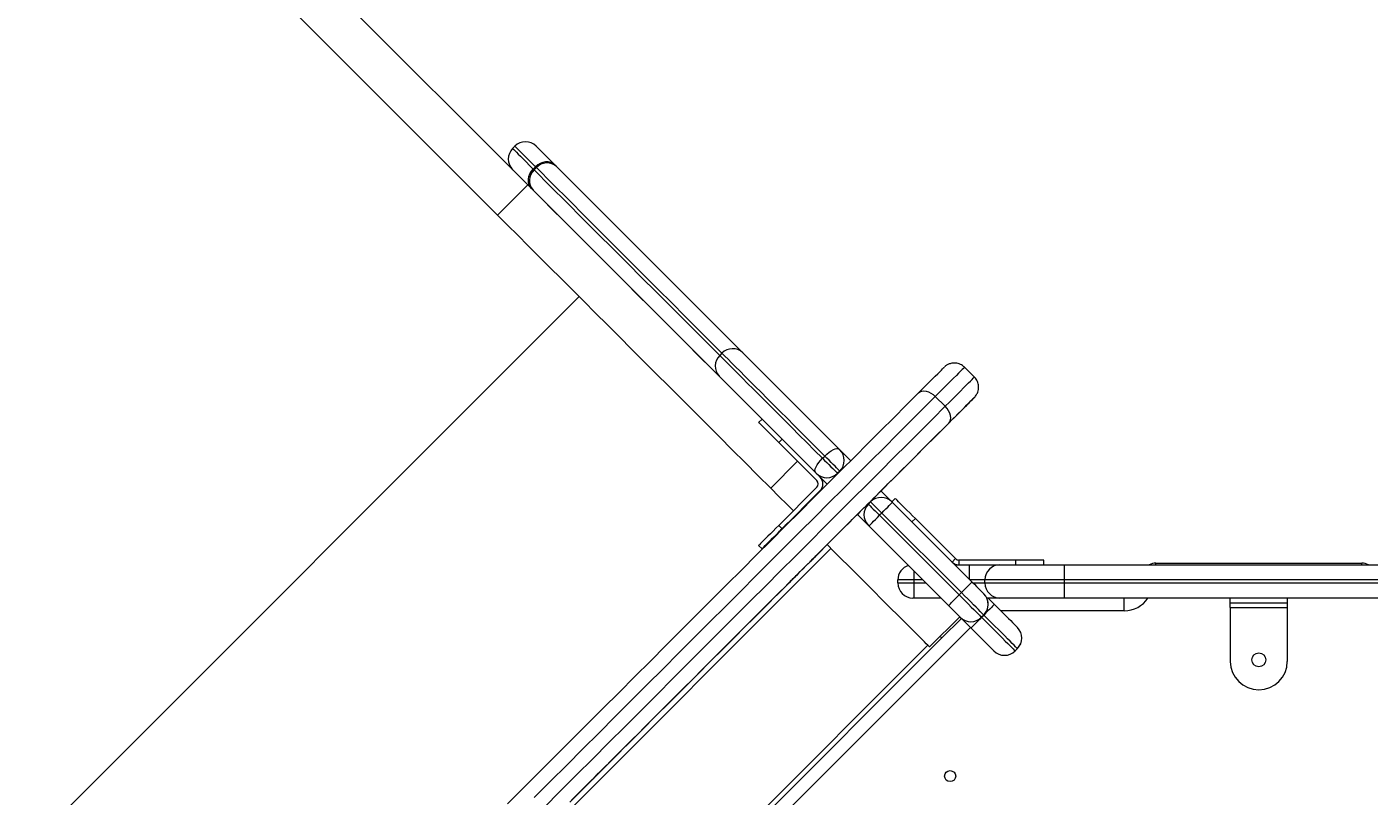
# Model space of a CAD drawing. Header units: millimetres. Extents: x -4213 to 6276, y -6120 to 3870.
# Drawn here: x -898 to -50, y 277 to 763 of the extents above; entities that cross this region are included whole.
import ezdxf

# ---------------------------------------------------------------- set-up
doc = ezdxf.new("R2010")
doc.units = ezdxf.units.MM
for name, color, linetype in [('DIKOM_ОБЪЕКТ', 7, 'Continuous'), ('DIKOM_РАЗМЕР_ЗОНА', 7, 'Continuous'), ('DIKOM_РАЗМЕР_ОБЪЕКТА', 7, 'Continuous')]:
    doc.layers.add(name, color=color, linetype=linetype)
doc.styles.add('style1', font='arial.ttf', dxfattribs={"width": 0.8})
doc.dimstyles.new('1-50', dxfattribs={"dimtxt": 300, "dimasz": 200, "dimexe": 100, "dimexo": 0, "dimgap": 100, "dimtad": 1, "dimtxsty": 'style1', "dimcen": 200, "dimclrd": 7, "dimclre": 7, "dimclrt": 7, "dimadec": 1, "dimazin": 2, "dimtfac": 1, "dimtmove": 0, "dimatfit": 2, "dimfxl": 0, "dimlwd": 25, "dimlwe": 18, "dimarcsym": 0})

# ---------------------------------------------------------------- blocks, each defined once
blk = doc.blocks.new('*D10')
at = {"layer": 'Defpoints', "color": 0, "transparency": 16777216}
for p in [(-1727.86, 1809.48), (-15.26, -2213.81), (5045.73, -2213.81)]:
    blk.add_point(p, dxfattribs=at)
at = {"layer": 'DIKOM_РАЗМЕР_ОБЪЕКТА', "color": 7, "lineweight": 18, "transparency": 16777216}
for p, q in [((-1727.86, 1809.48), (5145.73, 1809.48)), ((-15.26, -2213.81), (5145.73, -2213.81))]:
    blk.add_line(p, q, dxfattribs=at)
at = {"layer": 'DIKOM_РАЗМЕР_ОБЪЕКТА', "color": 7, "lineweight": 25, "transparency": 16777216}
blk.add_line((5045.73, 1609.48), (5045.73, -2013.81), dxfattribs=at)
at = {"layer": 'DIKOM_РАЗМЕР_ОБЪЕКТА', "color": 7, "transparency": 16777216}
for points in [[(5012.4, 1609.48), (5079.07, 1609.48), (5045.73, 1809.48)], [(5012.4, -2013.81), (5079.07, -2013.81), (5045.73, -2213.81)]]:
    blk.add_solid(points, dxfattribs=at)
at = {"layer": 'DIKOM_РАЗМЕР_ОБЪЕКТА', "color": 7, "transparency": 16777216, "insert": (4792.56, -133.86), "char_height": 300, "attachment_point": 5, "rotation": 90, "style": 'style1'}
blk.add_mtext('4000', dxfattribs=at)
blk = doc.blocks.new('*D11')
at = {"layer": 'Defpoints', "color": 0, "transparency": 16777216}
for p in [(-2152.13, 1385.22), (2355.18, -47.82), (2355.18, -4950.7)]:
    blk.add_point(p, dxfattribs=at)
at = {"layer": 'DIKOM_РАЗМЕР_ОБЪЕКТА', "color": 7, "lineweight": 18, "transparency": 16777216}
for p, q in [((-2152.13, 1385.22), (-2152.13, -5050.7)), ((2355.18, -47.82), (2355.18, -5050.7))]:
    blk.add_line(p, q, dxfattribs=at)
at = {"layer": 'DIKOM_РАЗМЕР_ОБЪЕКТА', "color": 7, "lineweight": 25, "transparency": 16777216}
blk.add_line((-1952.13, -4950.7), (2155.18, -4950.7), dxfattribs=at)
at = {"layer": 'DIKOM_РАЗМЕР_ОБЪЕКТА', "color": 7, "transparency": 16777216}
for points in [[(-1952.13, -4917.36), (-1952.13, -4984.03), (-2152.13, -4950.7)], [(2155.18, -4917.36), (2155.18, -4984.03), (2355.18, -4950.7)]]:
    blk.add_solid(points, dxfattribs=at)
at = {"layer": 'DIKOM_РАЗМЕР_ОБЪЕКТА', "color": 7, "transparency": 16777216, "insert": (229.85, -4697.52), "char_height": 300, "attachment_point": 5, "style": 'style1'}
blk.add_mtext('4500', dxfattribs=at)
blk = doc.blocks.new('*D12')
at = {"layer": 'Defpoints', "color": 0, "transparency": 16777216}
for p in [(-2081.42, 3870.14), (324.17, -3713.81), (6175.91, -3713.81)]:
    blk.add_point(p, dxfattribs=at)
at = {"layer": 'DIKOM_РАЗМЕР_ЗОНА', "color": 7, "lineweight": 18, "transparency": 16777216}
for p, q in [((-2081.42, 3870.14), (6275.91, 3870.14)), ((324.17, -3713.81), (6275.91, -3713.81))]:
    blk.add_line(p, q, dxfattribs=at)
at = {"layer": 'DIKOM_РАЗМЕР_ЗОНА', "color": 7, "lineweight": 25, "transparency": 16777216}
blk.add_line((6175.91, 3670.14), (6175.91, -3513.81), dxfattribs=at)
at = {"layer": 'DIKOM_РАЗМЕР_ЗОНА', "color": 7, "transparency": 16777216}
for points in [[(6142.57, 3670.14), (6209.24, 3670.14), (6175.91, 3870.14)], [(6142.57, -3513.81), (6209.24, -3513.81), (6175.91, -3713.81)]]:
    blk.add_solid(points, dxfattribs=at)
at = {"layer": 'DIKOM_РАЗМЕР_ЗОНА', "color": 7, "transparency": 16777216, "insert": (5922.73, -112.66), "char_height": 300, "attachment_point": 5, "rotation": 90, "style": 'style1'}
blk.add_mtext('7600', dxfattribs=at)
blk = doc.blocks.new('*D13')
at = {"layer": 'Defpoints', "color": 0, "transparency": 16777216}
for p in [(-4212.78, 1738.76), (3855.18, -47.82), (3855.18, -6019.79)]:
    blk.add_point(p, dxfattribs=at)
at = {"layer": 'DIKOM_РАЗМЕР_ЗОНА', "color": 7, "lineweight": 18, "transparency": 16777216}
for p, q in [((-4212.78, 1738.76), (-4212.78, -6119.79)), ((3855.18, -47.82), (3855.18, -6119.79))]:
    blk.add_line(p, q, dxfattribs=at)
at = {"layer": 'DIKOM_РАЗМЕР_ЗОНА', "color": 7, "lineweight": 25, "transparency": 16777216}
blk.add_line((-4012.78, -6019.79), (3655.18, -6019.79), dxfattribs=at)
at = {"layer": 'DIKOM_РАЗМЕР_ЗОНА', "color": 7, "transparency": 16777216}
for points in [[(-4012.78, -5986.46), (-4012.78, -6053.13), (-4212.78, -6019.79)], [(3655.18, -5986.46), (3655.18, -6053.13), (3855.18, -6019.79)]]:
    blk.add_solid(points, dxfattribs=at)
at = {"layer": 'DIKOM_РАЗМЕР_ЗОНА', "color": 7, "transparency": 16777216, "insert": (310.33, -5766.62), "char_height": 300, "attachment_point": 5, "style": 'style1'}
blk.add_mtext('8100', dxfattribs=at)

msp = doc.modelspace()

# ---------------------------------------------------------------- linework, layer by layer
at = {"layer": 'DIKOM_ОБЪЕКТ', "color": 7, "linetype": 'Continuous', "lineweight": 15}
for p, q in [((-581.558, 663.176), (-1064.554, 1146.172)), ((-600.65, 644.084), (-1083.645, 1127.08)), ((-589.758, 687.64), (-591.173, 686.226)), ((-578.132, 673.186), (-576.718, 674.6)), ((-576.186, 674.067), (-577.6, 672.653)), ((-600.65, 644.084), (-581.558, 663.176)), ((-935.257, 206.531), (-549.177, 592.611)), ((-458.94, 556.822), (-460.355, 555.408)), ((-299.493, 541.752), (-305.716, 547.974)), ((-324.169, 529.522), (-317.947, 523.299)), ((-433.66, 515.278), (-435.781, 513.157)), ((-423.053, 500.429), (-420.932, 502.55)), ((-423.053, 500.429), (-399.012, 476.387)), ((-395.401, 490.454), (-393.986, 491.868)), ((-384.516, 495.833), (-384.516, 495.832)), ((-428.163, 471.597), (-411.193, 488.568)), ((-399.366, 480.984), (-396.89, 478.509)), ((-399.365, 480.984), (-399.366, 480.984)), ((-396.89, 478.509), (-396.89, 478.508)), ((-384.516, 482.398), (-385.931, 480.984)), ((-385.931, 480.984), (-385.93, 480.983)), ((-385.93, 480.983), (-384.516, 482.397)), ((-384.516, 482.397), (-384.516, 482.398)), ((-384.34, 482.222), (-384.516, 482.397)), ((-352.095, 476.281), (-352.094, 476.28)), ((-399.012, 472.145), (-423.053, 448.103)), ((-420.932, 445.981), (-396.89, 470.023)), ((-396.89, 470.023), (-420.932, 445.982)), ((-396.89, 470.022), (-420.931, 445.981)), ((-420.931, 445.98), (-396.889, 470.022)), ((-396.89, 470.023), (-396.89, 470.023)), ((-396.889, 470.022), (-396.89, 470.022)), ((-366.944, 461.432), (-364.964, 463.411)), ((-366.485, 461.539), (-365.071, 462.953)), ((-349.514, 465.073), (-351.635, 462.952)), ((-351.283, 462.599), (-300.972, 412.289)), ((-411.564, 454.999), (-411.739, 455.174)), ((-358, 455.882), (-359.414, 454.467)), ((-359.414, 454.467), (-309.103, 404.157)), ((-307.689, 405.571), (-358, 455.882)), ((-336.786, 452.345), (-338.907, 450.224)), ((-311.495, 427.054), (-336.786, 452.345)), ((-423.053, 448.103), (-420.932, 445.982)), ((-420.932, 445.981), (-420.931, 445.981)), ((-401.662, 426.712), (-379.812, 448.561)), ((-379.812, 448.561), (-379.813, 448.562)), ((-315.821, 397.439), (-366.132, 447.75)), ((-776.175, 47.449), (-390.095, 433.529)), ((-435.781, 435.375), (-433.66, 433.254)), ((-433.66, 433.254), (-433.659, 433.253)), ((-311.495, 427.054), (-313.616, 424.933)), ((-309.374, 426.176), (-309.374, 423.176)), ((-273.607, 426.176), (-309.374, 426.176)), ((-273.607, 426.176), (-273.607, 423.176)), ((-255.607, 426.176), (-273.607, 426.176)), ((-255.607, 423.176), (-255.607, 426.176)), ((-184.821, 424.176), (-54.821, 424.176)), ((-184.821, 423.176), (-184.821, 424.176)), ((-54.821, 423.176), (-54.821, 424.176)), ((-337.821, 419.44), (-337.821, 413.676)), ((-311.859, 423.176), (-302.821, 423.176)), ((-302.821, 423.176), (-283.321, 423.176)), ((-302.821, 423.176), (-302.821, 414.138)), ((-283.321, 423.176), (-242.821, 423.176)), ((-242.821, 423.176), (135.179, 423.176)), ((-242.821, 423.176), (-242.821, 413.676)), ((-347.821, 411.676), (-347.821, 413.676)), ((-337.821, 413.676), (-347.821, 413.676)), ((-347.821, 411.676), (-337.821, 411.676)), ((-337.821, 413.676), (-337.821, 411.676)), ((-332.057, 413.676), (-337.821, 413.676)), ((-337.821, 411.676), (-337.821, 402.176)), ((-337.821, 411.676), (-330.057, 411.676)), ((-292.822, 413.676), (-302.359, 413.676)), ((-300.359, 411.676), (-292.822, 411.676)), ((-292.822, 411.676), (-292.822, 413.676)), ((-242.821, 413.676), (-292.822, 413.676)), ((-292.822, 411.676), (-242.821, 411.676)), ((-242.821, 413.676), (-242.821, 411.676)), ((135.179, 413.676), (-242.821, 413.676)), ((-242.821, 411.676), (135.179, 411.676)), ((-242.821, 411.676), (-242.821, 402.176)), ((-337.821, 402.176), (-338.321, 402.176)), ((-320.557, 402.176), (-337.821, 402.176)), ((-309.103, 404.157), (-307.689, 405.571)), ((-293.547, 404.864), (-293.547, 404.863)), ((-283.321, 402.176), (-291.659, 402.176)), ((-290.859, 402.176), (-286.824, 398.14)), ((-290.857, 402.174), (-290.679, 402.176)), ((-290.679, 401.996), (-290.679, 402.176)), ((-242.821, 402.176), (-283.321, 402.176)), ((55.179, 402.176), (-242.821, 402.176)), ((-204.821, 394.176), (-204.821, 402.176)), ((-137.821, 399.176), (-137.821, 402.176)), ((-137.821, 399.176), (-101.822, 399.176)), ((-137.821, 396.176), (-137.821, 399.176)), ((-101.822, 402.176), (-101.822, 399.176)), ((-101.822, 399.176), (-101.822, 396.176)), ((-327.842, 371.276), (-308.75, 390.368)), ((-293.547, 391.429), (-294.962, 390.015)), ((-294.961, 390.014), (-293.547, 391.428)), ((-293.545, 391.426), (-294.959, 390.012)), ((-294.957, 390.01), (-293.543, 391.425)), ((-294.956, 390.009), (-293.541, 391.423)), ((-293.547, 391.428), (-293.547, 391.429)), ((-293.545, 391.426), (-293.547, 391.428)), ((-293.543, 391.425), (-293.545, 391.426)), ((-293.541, 391.423), (-293.543, 391.425)), ((-204.821, 394.176), (-282.859, 394.176)), ((-137.821, 396.176), (-101.822, 396.176)), ((-137.821, 396.176), (-137.821, 362.176)), ((-101.822, 396.176), (-101.822, 362.176)), ((-302.033, 383.651), (-726.297, -40.613)), ((-320.064, 376.933), (-307.689, 389.308)), ((-308.396, 390.014), (-308.397, 390.015)), ((-308.394, 390.012), (-308.396, 390.014)), ((-308.392, 390.01), (-308.394, 390.012)), ((-301.673, 383.291), (-308.392, 390.01)), ((-294.962, 390.015), (-294.961, 390.014)), ((-294.961, 390.014), (-294.959, 390.012)), ((-294.959, 390.012), (-294.957, 390.01)), ((-294.957, 390.01), (-294.956, 390.009)), ((-272.328, 383.644), (-272.325, 383.642)), ((-719.579, -22.582), (-320.064, 376.933)), ((-714.983, -13.743), (-328.903, 372.337)), ((-287.175, 368.793), (-287.177, 368.795)), ((-272.328, 370.209), (-273.742, 368.795)), ((-273.742, 368.795), (-273.74, 368.793)), ((-273.74, 368.793), (-272.325, 370.207)), ((-272.325, 370.207), (-272.328, 370.209))]:
    msp.add_line(p, q, dxfattribs=at)
at = {"layer": 'DIKOM_ОБЪЕКТ', "color": 7, "linetype": 'Continuous', "lineweight": 15, "flags": 128}
for points in [[(-576.718, 674.6), (-579.063, 676.945), (-581.192, 679.073), (-583.098, 680.98), (-584.774, 682.656), (-586.215, 684.097), (-587.416, 685.298), (-588.373, 686.254), (-589.081, 686.963), (-589.539, 687.421), (-589.746, 687.627), (-589.758, 687.64)], [(-576.323, 687.64), (-576.227, 687.543), (-575.882, 687.198), (-575.288, 686.605), (-574.449, 685.765), (-573.366, 684.683), (-572.045, 683.362), (-570.49, 681.806), (-568.706, 680.023), (-566.701, 678.018), (-564.483, 675.799)], [(-591.173, 686.226), (-591.16, 686.213), (-590.954, 686.007), (-590.495, 685.548), (-589.787, 684.84), (-588.831, 683.884), (-587.63, 682.683), (-586.189, 681.242), (-584.512, 679.565), (-582.606, 677.659), (-580.477, 675.53), (-578.132, 673.186)], [(-579.332, 660.95), (-580.279, 662.156), (-580.932, 663.573), (-581.266, 665.148), (-581.266, 666.819), (-580.935, 668.524), (-580.283, 670.195), (-579.337, 671.769), (-578.132, 673.186)], [(-577.6, 672.653), (-577.659, 672.712), (-577.719, 672.773), (-577.783, 672.836), (-577.848, 672.901), (-577.916, 672.969), (-577.986, 673.039), (-578.058, 673.111), (-578.132, 673.186)], [(-577.6, 672.653), (-567.167, 662.22), (-556.965, 652.019), (-546.997, 642.05), (-537.263, 632.316), (-527.763, 622.817), (-518.5, 613.553), (-509.474, 604.528), (-500.687, 595.74), (-492.138, 587.191), (-483.83, 578.883), (-475.762, 570.816), (-467.937, 562.99), (-460.355, 555.408)], [(-564.483, 675.799), (-565.688, 676.747), (-567.106, 677.4), (-568.681, 677.733), (-570.352, 677.734), (-572.056, 677.402), (-573.728, 676.751), (-575.302, 675.804), (-576.718, 674.6)], [(-576.186, 674.067), (-576.244, 674.126), (-576.305, 674.187), (-576.368, 674.25), (-576.434, 674.316), (-576.502, 674.383), (-576.572, 674.453), (-576.644, 674.526), (-576.718, 674.6)], [(-458.94, 556.822), (-466.523, 564.404), (-474.348, 572.23), (-482.416, 580.297), (-490.724, 588.606), (-499.273, 597.154), (-508.06, 605.942), (-517.086, 614.968), (-526.349, 624.231), (-535.848, 633.73), (-545.583, 643.464), (-555.551, 653.433), (-565.752, 663.634), (-576.186, 674.067)], [(-563.417, 674.734), (-563.534, 674.851), (-563.656, 674.973), (-563.783, 675.1), (-563.914, 675.231), (-564.049, 675.366), (-564.19, 675.506), (-564.334, 675.651), (-564.483, 675.799)], [(-563.417, 674.734), (-552.954, 664.27), (-542.723, 654.039), (-532.725, 644.042), (-522.962, 634.279), (-513.435, 624.752), (-504.145, 615.462), (-495.093, 606.41), (-486.28, 597.596), (-477.706, 589.023), (-469.374, 580.69), (-461.283, 572.6), (-453.435, 564.751), (-445.83, 557.147)], [(-460.679, 542.297), (-465.511, 547.129), (-473.459, 555.077), (-481.352, 562.97), (-489.182, 570.8), (-496.94, 578.558), (-504.619, 586.237), (-512.21, 593.828), (-519.705, 601.323), (-527.096, 608.714), (-534.375, 615.993), (-541.535, 623.153), (-548.567, 630.185), (-555.464, 637.082), (-562.219, 643.837), (-568.824, 650.442), (-575.273, 656.891), (-581.558, 663.176)], [(-460.679, 542.297), (-468.284, 549.902), (-476.132, 557.75), (-484.223, 565.841), (-492.556, 574.174), (-501.129, 582.747), (-509.943, 591.561), (-518.995, 600.613), (-528.285, 609.903), (-537.812, 619.43), (-547.574, 629.193), (-557.572, 639.19), (-567.803, 649.421), (-570.628, 652.246)], [(-428.163, 471.597), (-436.252, 479.686), (-444.347, 487.781), (-452.439, 495.873), (-460.519, 503.953), (-468.579, 512.013), (-476.61, 520.044), (-484.603, 528.038), (-492.551, 535.985), (-500.444, 543.878), (-508.273, 551.708), (-516.032, 559.466), (-523.711, 567.145), (-531.302, 574.736), (-538.797, 582.231), (-546.188, 589.622), (-553.467, 596.901), (-560.626, 604.061), (-567.658, 611.093), (-574.556, 617.99), (-581.31, 624.745), (-587.916, 631.35), (-594.365, 637.799), (-600.65, 644.084)], [(-460.355, 555.408), (-458.574, 553.627), (-456.539, 551.592), (-454.254, 549.307), (-451.726, 546.779), (-448.96, 544.013), (-445.964, 541.017), (-442.746, 537.8), (-439.314, 534.368), (-435.677, 530.73), (-431.844, 526.897), (-427.825, 522.878), (-423.63, 518.683), (-419.27, 514.323), (-414.756, 509.809), (-410.1, 505.153), (-405.314, 500.367), (-400.41, 495.463), (-395.401, 490.454)], [(-393.986, 491.868), (-398.996, 496.877), (-403.9, 501.781), (-408.686, 506.568), (-413.342, 511.223), (-417.855, 515.737), (-422.215, 520.097), (-426.411, 524.292), (-430.43, 528.311), (-434.263, 532.145), (-437.9, 535.782), (-441.332, 539.214), (-444.55, 542.432), (-447.546, 545.427), (-450.311, 548.193), (-452.84, 550.721), (-455.124, 553.006), (-457.16, 555.041), (-458.94, 556.822)], [(-445.83, 557.147), (-444.162, 555.479), (-442.256, 553.573), (-440.116, 551.432), (-437.748, 549.064), (-435.157, 546.474), (-432.351, 543.668), (-429.337, 540.654), (-426.123, 537.439), (-422.716, 534.032), (-419.125, 530.442), (-415.36, 526.677), (-411.431, 522.748), (-407.347, 518.664), (-403.119, 514.436), (-398.759, 510.075), (-394.276, 505.592), (-389.682, 500.999), (-384.99, 496.307)], [(-334.82, 531.741), (-332.318, 534.243), (-329.991, 536.569), (-327.854, 538.706), (-325.916, 540.644), (-324.188, 542.372), (-322.68, 543.88), (-321.398, 545.161), (-320.351, 546.209), (-319.543, 547.017), (-318.978, 547.581), (-318.66, 547.899), (-318.585, 547.974)], [(-305.716, 547.974), (-305.742, 547.948), (-305.982, 547.708), (-306.475, 547.215), (-307.217, 546.474), (-308.205, 545.486), (-309.434, 544.257), (-310.898, 542.792), (-312.592, 541.099), (-314.505, 539.186), (-316.63, 537.061), (-318.957, 534.734), (-321.474, 532.217), (-324.169, 529.522)], [(-399.839, 481.457), (-404.531, 486.149), (-409.125, 490.743), (-413.608, 495.226), (-417.969, 499.587), (-422.197, 503.815), (-426.28, 507.899), (-430.21, 511.828), (-433.974, 515.593), (-437.565, 519.183), (-440.972, 522.59), (-444.186, 525.804), (-447.201, 528.819), (-450.006, 531.625), (-452.597, 534.215), (-454.965, 536.583), (-457.105, 538.723), (-459.012, 540.63), (-460.679, 542.297)], [(-317.947, 523.299), (-315.251, 525.995), (-312.734, 528.512), (-310.408, 530.838), (-308.283, 532.963), (-306.369, 534.877), (-304.676, 536.57), (-303.211, 538.034), (-301.982, 539.263), (-300.994, 540.251), (-300.252, 540.993), (-299.76, 541.485), (-299.519, 541.726), (-299.493, 541.752)], [(-594.462, 272.102), (-584.326, 282.239), (-574.201, 292.364), (-564.095, 302.47), (-554.013, 312.551), (-543.963, 322.602), (-533.949, 332.616), (-523.978, 342.587), (-514.055, 352.509), (-504.188, 362.376), (-494.382, 372.182), (-484.642, 381.922), (-474.976, 391.588), (-465.388, 401.176), (-455.884, 410.679), (-446.471, 420.093), (-437.154, 429.41), (-427.938, 438.625), (-418.829, 447.734), (-409.834, 456.729), (-400.956, 465.607), (-392.202, 474.36), (-383.577, 482.985), (-375.086, 491.476), (-366.734, 499.828), (-358.527, 508.035), (-350.468, 516.093), (-342.565, 523.996), (-334.82, 531.741)], [(-324.169, 529.522), (-332.035, 521.656), (-340.063, 513.629), (-348.247, 505.446), (-356.582, 497.11), (-365.065, 488.628), (-373.688, 480.005), (-382.448, 471.245), (-391.339, 462.354), (-400.355, 453.338), (-409.492, 444.202), (-418.743, 434.951), (-428.102, 425.592), (-437.565, 416.129), (-447.126, 406.569), (-456.778, 396.917), (-466.516, 387.179), (-476.333, 377.362), (-486.225, 367.47), (-496.184, 357.511), (-506.206, 347.489), (-516.283, 337.412), (-526.41, 327.285), (-536.581, 317.115), (-546.788, 306.907), (-557.027, 296.668), (-567.291, 286.404), (-577.574, 276.122)], [(-352.094, 476.28), (-348.683, 479.691), (-345.261, 483.113), (-341.846, 486.528), (-338.455, 489.918), (-335.108, 493.265), (-331.821, 496.552), (-328.613, 499.761), (-325.499, 502.875), (-322.496, 505.877), (-319.621, 508.753), (-316.888, 511.486), (-314.312, 514.062), (-311.906, 516.468), (-309.684, 518.69), (-307.656, 520.718), (-305.834, 522.54), (-304.228, 524.147), (-302.845, 525.53), (-301.693, 526.682), (-300.778, 527.596), (-300.106, 528.269), (-299.679, 528.697), (-299.499, 528.876), (-299.569, 528.807), (-299.886, 528.489), (-300.451, 527.925), (-301.259, 527.117), (-302.306, 526.07), (-303.588, 524.788), (-305.096, 523.28), (-306.824, 521.552), (-308.762, 519.614), (-310.9, 517.477), (-313.226, 515.151), (-315.728, 512.649)], [(-334.82, 531.741), (-333.874, 532.44), (-332.717, 532.864), (-331.393, 532.999), (-329.954, 532.837), (-328.455, 532.386), (-326.953, 531.664), (-325.506, 530.696), (-324.169, 529.522)], [(-571.352, 269.899), (-561.069, 280.182), (-550.805, 290.446), (-540.566, 300.685), (-530.358, 310.892), (-520.187, 321.063), (-510.061, 331.19), (-499.983, 341.267), (-489.962, 351.288), (-480.002, 361.248), (-470.111, 371.139), (-460.293, 380.957), (-450.555, 390.694), (-440.903, 400.346), (-431.343, 409.907), (-421.88, 419.369), (-412.52, 428.729), (-403.269, 437.98), (-394.133, 447.116), (-385.117, 456.132), (-376.226, 465.022), (-367.466, 473.782), (-358.842, 482.406), (-350.36, 490.888), (-342.024, 499.223), (-333.84, 507.407), (-325.813, 515.434), (-317.947, 523.299)], [(-315.728, 512.649), (-315.029, 513.595), (-314.604, 514.752), (-314.47, 516.076), (-314.632, 517.515), (-315.083, 519.014), (-315.805, 520.516), (-316.773, 521.963), (-317.947, 523.299)], [(-315.728, 512.649), (-323.473, 504.904), (-331.377, 497.001), (-339.435, 488.943), (-347.642, 480.736), (-355.994, 472.384), (-364.485, 463.893), (-373.11, 455.269), (-381.864, 446.515), (-390.742, 437.637), (-399.737, 428.642), (-408.846, 419.533), (-418.062, 410.318), (-427.379, 401.001), (-436.792, 391.588), (-446.296, 382.084), (-455.884, 372.496), (-465.55, 362.83), (-475.29, 353.09), (-485.096, 343.284), (-494.964, 333.417), (-504.886, 323.495), (-514.857, 313.524), (-524.871, 303.51), (-534.922, 293.459), (-545.003, 283.378), (-555.109, 273.272)], [(-435.781, 513.157), (-435.652, 513.027), (-435.266, 512.641), (-434.631, 512.007), (-433.761, 511.136), (-432.672, 510.048), (-431.388, 508.764), (-429.935, 507.31), (-428.341, 505.716), (-426.639, 504.015), (-424.865, 502.24), (-423.053, 500.429)], [(-393.986, 491.868), (-392.632, 493.135), (-391.242, 494.265), (-389.87, 495.216), (-388.569, 495.951), (-387.388, 496.441), (-386.373, 496.667), (-385.564, 496.622), (-384.99, 496.307)], [(-384.516, 482.398), (-384.646, 482.528), (-385.03, 482.911), (-385.654, 483.535), (-386.495, 484.377), (-387.523, 485.405), (-388.7, 486.582), (-389.983, 487.864), (-391.324, 489.206), (-392.675, 490.557), (-393.986, 491.868)], [(-384.99, 496.307), (-384.908, 496.224), (-384.823, 496.14), (-384.741, 496.058), (-384.667, 495.983), (-384.604, 495.921), (-384.556, 495.873), (-384.527, 495.843), (-384.516, 495.833)], [(-384.516, 495.832), (-384.39, 495.706), (-384.014, 495.331), (-383.397, 494.714), (-382.551, 493.868), (-381.493, 492.81), (-380.245, 491.561), (-378.831, 490.148), (-377.623, 488.939)], [(-399.839, 481.457), (-400.155, 482.031), (-400.2, 482.841), (-399.973, 483.856), (-399.483, 485.036), (-398.749, 486.338), (-397.798, 487.71), (-396.667, 489.1), (-395.401, 490.454)], [(-395.401, 490.454), (-394.09, 489.143), (-392.738, 487.792), (-391.397, 486.45), (-390.114, 485.168), (-388.938, 483.991), (-387.91, 482.963), (-387.068, 482.121), (-386.444, 481.497), (-386.06, 481.113), (-385.931, 480.984)], [(-399.366, 480.984), (-399.376, 480.994), (-399.406, 481.024), (-399.453, 481.071), (-399.516, 481.134), (-399.591, 481.209), (-399.672, 481.29), (-399.757, 481.375), (-399.839, 481.457)], [(-395.606, 476.603), (-396.144, 477.599), (-396.89, 478.508)], [(-392.472, 474.09), (-393.68, 475.299), (-395.094, 476.712), (-396.342, 477.96), (-396.89, 478.508)], [(-385.93, 480.983), (-385.821, 480.874), (-385.754, 480.808)], [(-364.964, 463.411), (-363.133, 465.243), (-361.338, 467.037), (-359.618, 468.758), (-358.006, 470.369), (-356.536, 471.839), (-355.238, 473.137), (-354.138, 474.238), (-353.258, 475.118), (-352.616, 475.759), (-352.226, 476.15), (-352.095, 476.281)], [(-413.861, 457.295), (-417.844, 461.279), (-422.991, 466.425), (-428.163, 471.597)], [(-358.53, 469.846), (-357.319, 468.636), (-355.906, 467.223), (-354.658, 465.974), (-353.6, 464.916), (-352.753, 464.07), (-352.136, 463.453), (-351.761, 463.078), (-351.636, 462.953)], [(-379.813, 448.562), (-379.682, 448.693), (-379.292, 449.083), (-378.65, 449.725), (-377.77, 450.605), (-376.67, 451.705), (-375.372, 453.004), (-373.902, 454.474), (-372.29, 456.085), (-370.57, 457.806), (-368.776, 459.6), (-366.944, 461.432)], [(-366.661, 461.714), (-366.593, 461.646), (-366.485, 461.538)], [(-366.485, 461.539), (-366.35, 461.403), (-365.947, 461), (-365.294, 460.347), (-364.414, 459.467), (-363.343, 458.396), (-362.12, 457.173), (-360.794, 455.847), (-359.414, 454.467)], [(-365.07, 462.952), (-365.179, 463.061), (-365.247, 463.129)], [(-358, 455.882), (-359.38, 457.261), (-360.706, 458.588), (-361.929, 459.81), (-363, 460.882), (-363.88, 461.761), (-364.533, 462.415), (-364.935, 462.817), (-365.071, 462.953)], [(-358, 455.882), (-356.689, 457.192), (-355.429, 458.452), (-354.268, 459.614), (-353.25, 460.632), (-352.415, 461.467), (-351.794, 462.088), (-351.412, 462.47), (-351.283, 462.599)], [(-351.636, 462.953), (-351.629, 462.946), (-351.609, 462.926), (-351.577, 462.893), (-351.533, 462.849), (-351.479, 462.796), (-351.418, 462.734), (-351.352, 462.668), (-351.283, 462.599)], [(-336.786, 452.345), (-338.598, 454.157), (-340.372, 455.931), (-342.074, 457.633), (-343.667, 459.227), (-345.121, 460.68), (-346.405, 461.965), (-347.494, 463.053), (-348.364, 463.923), (-348.999, 464.558), (-349.385, 464.944), (-349.514, 465.073)], [(-417.113, 449.799), (-417.239, 449.673), (-417.607, 449.305), (-418.187, 448.725), (-418.931, 447.98), (-419.781, 447.131), (-420.667, 446.245), (-421.516, 445.395), (-422.261, 444.65), (-422.841, 444.07), (-423.209, 443.702), (-423.335, 443.576), (-423.209, 443.702), (-422.841, 444.07), (-422.261, 444.65), (-421.516, 445.395), (-420.667, 446.245), (-419.781, 447.13), (-418.931, 447.98), (-418.186, 448.725), (-417.607, 449.305), (-417.239, 449.673), (-417.113, 449.799)], [(-420.225, 446.689), (-419.348, 447.565), (-418.543, 448.371), (-417.873, 449.04), (-417.395, 449.519), (-417.145, 449.768), (-417.145, 449.768), (-417.395, 449.519), (-417.873, 449.04), (-418.543, 448.371), (-419.348, 447.565), (-420.225, 446.689), (-421.101, 445.812), (-421.907, 445.006), (-422.576, 444.337), (-423.055, 443.858), (-423.304, 443.609), (-423.304, 443.609), (-423.055, 443.858), (-422.576, 444.337), (-421.907, 445.007), (-421.101, 445.812), (-420.225, 446.689)], [(-366.485, 448.104), (-366.61, 448.229), (-366.986, 448.604), (-367.603, 449.221), (-368.449, 450.067), (-369.507, 451.125), (-370.755, 452.373), (-372.169, 453.787), (-373.379, 454.997)], [(-366.132, 447.75), (-366.003, 447.879), (-365.62, 448.261), (-365, 448.882), (-364.164, 449.717), (-363.146, 450.735), (-361.985, 451.897), (-360.725, 453.157), (-359.414, 454.467)], [(-423.053, 448.103), (-424.865, 446.292), (-426.639, 444.517), (-428.341, 442.816), (-429.935, 441.222), (-431.388, 439.768), (-432.672, 438.484), (-433.761, 437.396), (-434.631, 436.525), (-435.266, 435.891), (-435.652, 435.504), (-435.781, 435.375)], [(-420.932, 445.982), (-422.744, 444.17), (-424.518, 442.396), (-426.22, 440.694), (-427.813, 439.1), (-429.267, 437.647), (-430.551, 436.363), (-431.639, 435.274), (-432.51, 434.404), (-433.144, 433.769), (-433.53, 433.383), (-433.66, 433.254), (-433.53, 433.383), (-433.144, 433.769), (-432.51, 434.404), (-431.639, 435.274), (-430.551, 436.362), (-429.267, 437.646), (-427.813, 439.1), (-426.219, 440.694), (-424.517, 442.395), (-422.743, 444.17), (-420.932, 445.981)], [(-420.931, 445.981), (-422.743, 444.169), (-424.517, 442.395), (-426.219, 440.693), (-427.812, 439.1), (-429.266, 437.646), (-430.55, 436.362), (-431.639, 435.273), (-432.509, 434.403), (-433.143, 433.768), (-433.529, 433.382), (-433.659, 433.253), (-433.529, 433.382), (-433.143, 433.768), (-432.509, 434.403), (-431.638, 435.273), (-430.55, 436.361), (-429.266, 437.645), (-427.812, 439.099), (-426.218, 440.693), (-424.517, 442.394), (-422.742, 444.169), (-420.931, 445.98)], [(-366.132, 447.75), (-366.201, 447.819), (-366.267, 447.885), (-366.328, 447.946), (-366.382, 448), (-366.426, 448.044), (-366.459, 448.077), (-366.479, 448.097), (-366.485, 448.104)], [(-327.842, 371.276), (-327.969, 371.403), (-328.349, 371.784), (-328.982, 372.417), (-329.866, 373.301), (-330.999, 374.434), (-332.379, 375.813), (-334.001, 377.435), (-335.862, 379.297), (-337.958, 381.393), (-340.284, 383.718), (-342.833, 386.268), (-345.601, 389.035), (-348.58, 392.014), (-351.763, 395.197), (-355.143, 398.577), (-358.711, 402.145), (-362.459, 405.893), (-366.378, 409.812), (-370.458, 413.893), (-374.691, 418.125), (-379.065, 422.499), (-383.57, 427.005), (-388.196, 431.631), (-392.47, 435.904)], [(-415.69, 412.684), (-414.91, 413.464), (-413.875, 414.499), (-412.605, 415.769), (-411.124, 417.25), (-409.46, 418.914), (-407.646, 420.728), (-405.717, 422.657), (-403.709, 424.665), (-401.662, 426.712)], [(-398.481, 429.895), (-398.615, 429.761), (-399.003, 429.373), (-399.603, 428.774), (-400.349, 428.028), (-401.161, 427.216), (-401.95, 426.426), (-402.632, 425.744), (-403.133, 425.243), (-403.397, 424.979), (-403.397, 424.979), (-403.133, 425.243), (-402.632, 425.744), (-401.95, 426.426), (-401.16, 427.216), (-400.349, 428.027), (-399.603, 428.774), (-399.003, 429.373), (-398.615, 429.761), (-398.481, 429.895)], [(-398.48, 429.894), (-398.615, 429.76), (-399.002, 429.372), (-399.602, 428.773), (-400.348, 428.027), (-401.16, 427.215), (-401.95, 426.425), (-402.632, 425.743), (-403.132, 425.242), (-403.396, 424.978), (-403.396, 424.978), (-403.132, 425.242), (-402.631, 425.743), (-401.949, 426.425), (-401.16, 427.215), (-400.348, 428.027), (-399.602, 428.773), (-399.002, 429.372), (-398.615, 429.76), (-398.48, 429.894)], [(-426.331, 402.048), (-424.045, 404.333), (-421.884, 406.494), (-419.871, 408.507), (-418.029, 410.35), (-416.376, 412.002), (-414.932, 413.446), (-413.712, 414.666), (-412.73, 415.648), (-411.997, 416.381), (-411.52, 416.858), (-411.304, 417.074), (-411.291, 417.087)], [(-458.051, 370.325), (-453.872, 374.504), (-449.818, 378.557), (-445.905, 382.47), (-442.147, 386.229), (-438.556, 389.82), (-435.146, 393.229), (-431.929, 396.446), (-428.917, 399.458), (-426.12, 402.255), (-423.549, 404.826), (-421.212, 407.163), (-419.119, 409.256), (-417.276, 411.099), (-415.69, 412.684)], [(-307.689, 405.571), (-306.379, 406.881), (-305.119, 408.142), (-303.957, 409.303), (-302.939, 410.321), (-302.104, 411.156), (-301.483, 411.777), (-301.101, 412.159), (-300.972, 412.289)], [(-300.972, 412.289), (-299.523, 410.84), (-298.131, 409.447), (-296.847, 408.164), (-295.722, 407.039), (-294.799, 406.115), (-294.113, 405.429), (-293.69, 405.007), (-293.547, 404.864)], [(-512.751, 315.629), (-501.688, 326.692), (-490.684, 337.696), (-479.747, 348.633), (-468.884, 359.495), (-458.104, 370.275), (-447.414, 380.965), (-436.82, 391.559), (-426.331, 402.048)], [(-315.821, 397.439), (-315.692, 397.568), (-315.31, 397.951), (-314.689, 398.571), (-313.854, 399.407), (-312.836, 400.425), (-311.674, 401.586), (-310.414, 402.846), (-309.103, 404.157)], [(-309.103, 404.157), (-307.091, 402.144), (-305.119, 400.172), (-303.229, 398.282), (-301.458, 396.511), (-299.843, 394.896), (-298.416, 393.469), (-297.207, 392.26), (-296.24, 391.293), (-295.535, 390.588), (-295.106, 390.159), (-294.962, 390.015)], [(-293.547, 391.429), (-293.691, 391.573), (-294.12, 392.002), (-294.826, 392.707), (-295.793, 393.674), (-297.002, 394.883), (-298.428, 396.31), (-300.044, 397.925), (-301.815, 399.696), (-303.705, 401.587), (-305.677, 403.558), (-307.689, 405.571)], [(-308.397, 390.015), (-308.539, 390.157), (-308.962, 390.58), (-309.648, 391.266), (-310.571, 392.189), (-311.696, 393.315), (-312.98, 394.598), (-314.373, 395.991), (-315.821, 397.439)], [(-286.824, 398.14), (-286.953, 398.011), (-287.335, 397.629), (-287.956, 397.008), (-288.791, 396.173), (-289.809, 395.155), (-290.971, 393.994), (-292.231, 392.733), (-293.541, 391.423)], [(-272.328, 370.209), (-272.461, 370.343), (-272.86, 370.741), (-273.518, 371.4), (-274.429, 372.31), (-275.579, 373.461), (-276.956, 374.838), (-278.541, 376.423), (-280.315, 378.197), (-282.255, 380.137), (-284.337, 382.219), (-286.535, 384.417), (-288.821, 386.703), (-291.166, 389.048), (-293.541, 391.423)], [(-286.824, 398.14), (-284.932, 396.248), (-283.072, 394.389), (-281.276, 392.593), (-279.576, 390.892), (-277.999, 389.316), (-276.574, 387.89), (-275.323, 386.64), (-274.27, 385.587), (-273.431, 384.748), (-272.822, 384.138), (-272.452, 383.768), (-272.328, 383.644)], [(-294.956, 390.009), (-296.266, 388.698), (-297.526, 387.438), (-298.688, 386.277), (-299.705, 385.259), (-300.541, 384.423), (-301.162, 383.802), (-301.544, 383.42), (-301.673, 383.291)], [(-287.177, 368.795), (-287.301, 368.919), (-287.671, 369.289), (-288.28, 369.899), (-289.119, 370.737), (-290.173, 371.791), (-291.423, 373.041), (-292.848, 374.467), (-294.425, 376.043), (-296.126, 377.744), (-297.921, 379.539), (-299.781, 381.399), (-301.673, 383.291)], [(-294.956, 390.009), (-292.58, 387.634), (-290.235, 385.288), (-287.949, 383.002), (-285.751, 380.805), (-283.669, 378.723), (-281.729, 376.782), (-279.955, 375.009), (-278.37, 373.423), (-276.994, 372.047), (-275.843, 370.896), (-274.932, 369.986), (-274.274, 369.327), (-273.875, 368.929), (-273.742, 368.795)], [(-321.124, 377.994), (-321.007, 377.876), (-320.685, 377.554), (-320.421, 377.291), (-320.225, 377.095), (-320.105, 376.974), (-320.064, 376.933)], [(-553.911, 274.466), (-544.926, 283.451), (-535.974, 292.403), (-527.061, 301.316), (-518.196, 310.181), (-509.385, 318.992), (-500.635, 327.741), (-491.954, 336.423), (-483.348, 345.029), (-474.824, 353.552), (-466.39, 361.987), (-458.051, 370.325)], [(-521.139, 307.239), (-523.598, 304.78), (-525.984, 302.394), (-528.271, 300.107), (-530.434, 297.944), (-532.449, 295.929), (-534.295, 294.083), (-535.95, 292.428), (-537.397, 290.981), (-538.62, 289.758), (-539.605, 288.773), (-540.343, 288.036), (-540.823, 287.555), (-541.043, 287.336), (-540.998, 287.381), (-540.69, 287.689), (-540.121, 288.258), (-539.299, 289.08), (-538.231, 290.148), (-536.931, 291.448), (-535.411, 292.968), (-533.69, 294.69), (-531.784, 296.595), (-529.716, 298.663), (-527.509, 300.871), (-525.185, 303.194), (-522.771, 305.608), (-520.294, 308.086), (-517.779, 310.6), (-515.256, 313.124), (-512.751, 315.629)]]:
    msp.add_lwpolyline(points, dxfattribs=at)
at = {"layer": 'DIKOM_ОБЪЕКТ', "color": 7, "linetype": 'Continuous', "lineweight": 15}
for centre, radius in [((-119.821, 363.176), 4.4), ((-314.821, 289.676), 3.5)]:
    msp.add_circle(centre, radius, dxfattribs=at)
for centre, radius, start, end in [((-583.041, 680.923), 9.5, 45, 135), ((-584.455, 679.508), 9.5, 135, 225), ((-571.514, 665.934), 9.066, 132.167272, 221.855502), ((-569.466, 667.981), 9.066, 48.145408, 137.831763), ((-452.223, 550.421), 9.279, 46.454375, 136.383863), ((-453.954, 548.69), 9.279, 133.615974, 223.546296), ((-391.234, 489.116), 9.5, 315, 45), ((-391.233, 489.115), 9.5, 315, 45), ((-392.648, 487.701), 9.5, 225, 315), ((-392.647, 487.701), 9.5, 225, 315), ((-401.133, 474.266), 3, 315, 45), ((-401.133, 474.266), 6, 315, 45), ((-401.133, 474.265), 6, 315, 45), ((-401.132, 474.265), 6, 315, 45), ((-359.768, 454.821), 9.5, 135, 225), ((-358.354, 456.235), 9.5, 45, 135), ((-309.374, 429.176), 6, 225, 270), ((-309.374, 429.176), 3, 225, 270), ((-184.821, 414.176), 10, 90, 115.841933), ((-54.821, 414.176), 10, 64.158067, 90), ((-338.321, 413.676), 9.5, 107.208915, 180), ((-283.321, 413.676), 9.5, 90, 180), ((-338.321, 411.676), 9.5, 180, 270), ((-283.321, 411.676), 9.5, 180, 270), ((-300.265, 398.147), 9.5, 315, 45), ((-300.264, 398.146), 9.5, 315, 45), ((-300.261, 398.142), 9.5, 315, 24.817175), ((-204.821, 412.176), 18, 270, 326.251011), ((-301.679, 396.732), 9.5, 225, 315), ((-301.678, 396.732), 9.5, 225, 315), ((-301.677, 396.73), 9.5, 225, 315), ((-279.045, 376.927), 9.5, 315, 45), ((-279.043, 376.924), 9.5, 315, 45), ((-280.459, 375.513), 9.5, 225, 315), ((-280.457, 375.51), 9.5, 225, 315), ((-119.821, 362.176), 18, 180, 0)]:
    msp.add_arc(centre, radius, start, end, dxfattribs=at)
for points, knots in [([(-305.745, 547.944), (-305.936, 548.147), (-306.502, 548.751), (-307.639, 549.485), (-309.041, 550.138), (-310.451, 550.516), (-311.817, 550.666), (-313.107, 550.618), (-314.293, 550.409), (-315.352, 550.08), (-316.267, 549.673), (-317.027, 549.237), (-317.625, 548.818), (-318.06, 548.466), (-318.291, 548.255), (-318.381, 548.171)], [0, 0, 0, 0, 0.0596788, 0.1768466, 0.2867382, 0.3903751, 0.4881828, 0.58018, 0.6660925, 0.7453811, 0.8171575, 0.8802018, 0.932914, 0.9735036, 1, 1, 1, 1]), ([(-299.362, 529.016), (-299.337, 529.042), (-299.246, 529.137), (-298.877, 529.545), (-298.381, 530.194), (-297.788, 531.196), (-297.261, 532.406), (-296.905, 533.836), (-296.79, 535.355), (-296.912, 536.827), (-297.29, 538.327), (-297.945, 539.764), (-298.69, 540.928), (-299.3, 541.509), (-299.523, 541.721)], [0, 0, 0, 0, 0.0080346, 0.0292031, 0.1157771, 0.182353, 0.2761963, 0.3958834, 0.4939307, 0.5992281, 0.7089722, 0.8211643, 0.9346349, 1, 1, 1, 1])]:
    msp.add_open_spline(points, degree=3, knots=knots, dxfattribs=at)

# ---------------------------------------------------------------- dimensions: what is measured, and where the dimension line sits
at = {"layer": 'DIKOM_РАЗМЕР_ЗОНА'}
dim = msp.add_linear_dim(base=(6175.905, -3713.814), p1=(-2081.415, 3870.14), p2=(324.174, -3713.814), angle=90, text='7600', dimstyle='1-50', dxfattribs=at)
dim.commit()
dim.dimension.update_dxf_attribs({"geometry": '*D12', "text_midpoint": (6175.905, -112.661), "dimtype": 160})
dim = msp.add_linear_dim(base=(3855.179, -6019.794), p1=(-4212.782, 1738.764), p2=(3855.179, -47.824), text='8100', dimstyle='1-50', dxfattribs=at)
dim.commit()
dim.dimension.update_dxf_attribs({"geometry": '*D13', "text_midpoint": (310.333, -6019.794), "dimtype": 160})
at = {"layer": 'DIKOM_РАЗМЕР_ОБЪЕКТА'}
dim = msp.add_linear_dim(base=(5045.733, -2213.814), p1=(-1727.861, 1809.479), p2=(-15.262, -2213.814), angle=90, text='4000', dimstyle='1-50', dxfattribs=at)
dim.commit()
dim.dimension.update_dxf_attribs({"geometry": '*D10', "text_midpoint": (5045.733, -133.859), "dimtype": 160})
dim = msp.add_linear_dim(base=(2355.179, -4950.697), p1=(-2152.125, 1385.215), p2=(2355.179, -47.824), text='4500', dimstyle='1-50', dxfattribs=at)
dim.commit()
dim.dimension.update_dxf_attribs({"geometry": '*D11', "text_midpoint": (229.847, -4950.697), "dimtype": 160})

doc.saveas('drawing.dxf')
